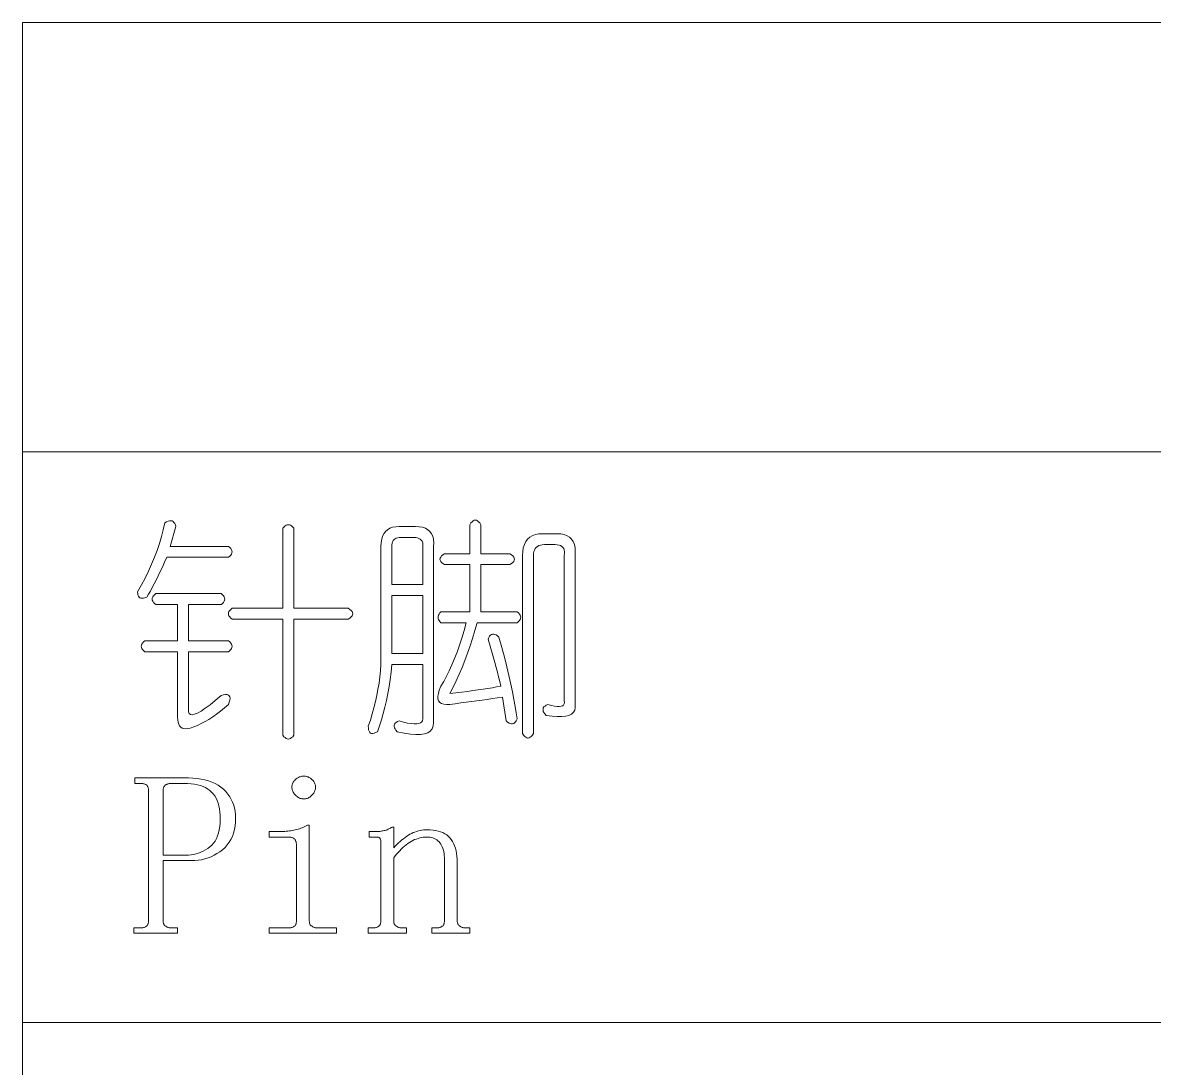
# Model space of a CAD drawing. Extents: x 1 to 297, y 1 to 210.
# Drawn here: x 220.34 to 231.02, y 77.21 to 87.08 of the extents above; entities that cross this region are included whole.
import ezdxf

# ---------------------------------------------------------------- set-up
doc = ezdxf.new("R2010")
doc.units = 0

msp = doc.modelspace()

# ---------------------------------------------------------------- linework, layer by layer
at = {"color": 7, "lineweight": 13}
for p, q in [((220.339, 87.076), (295.393, 87.076)), ((220.339, 87.076), (220.339, 66.86)), ((220.339, 83.026), (295.393, 83.026)), ((220.339, 77.637), (295.393, 77.637))]:
    msp.add_line(p, q, dxfattribs=at)
for points in [[(221.682, 82.354), (221.698, 82.363), (221.713, 82.37), (221.727, 82.373), (221.739, 82.374), (221.75, 82.372), (221.76, 82.367), (221.768, 82.359), (221.775, 82.349), (221.781, 82.336), (221.785, 82.32), (221.733, 82.132), (222.282, 82.132), (222.294, 82.121), (222.304, 82.111), (222.311, 82.101), (222.315, 82.09), (222.316, 82.08), (222.315, 82.07), (222.311, 82.06), (222.304, 82.049), (222.294, 82.039), (222.282, 82.029), (221.699, 82.029), (221.679, 81.982), (221.659, 81.937), (221.639, 81.894), (221.619, 81.853), (221.6, 81.814), (221.582, 81.778), (221.563, 81.743), (221.545, 81.711), (221.528, 81.68), (221.51, 81.652), (221.494, 81.646), (221.48, 81.643), (221.467, 81.642), (221.456, 81.643), (221.446, 81.647), (221.438, 81.654), (221.432, 81.662), (221.428, 81.674), (221.426, 81.687), (221.425, 81.703), (221.461, 81.768), (221.495, 81.833), (221.527, 81.898), (221.556, 81.964), (221.583, 82.029), (221.608, 82.094), (221.63, 82.159), (221.65, 82.224), (221.667, 82.289)], [(222.899, 82.303), (222.899, 81.549), (223.413, 81.549), (223.429, 81.538), (223.441, 81.528), (223.449, 81.518), (223.454, 81.508), (223.456, 81.497), (223.454, 81.487), (223.449, 81.477), (223.441, 81.466), (223.429, 81.456), (223.413, 81.446), (222.899, 81.446), (222.899, 80.349), (222.889, 80.336), (222.878, 80.327), (222.868, 80.32), (222.858, 80.316), (222.848, 80.314), (222.837, 80.316), (222.827, 80.32), (222.817, 80.327), (222.806, 80.336), (222.796, 80.349), (222.796, 81.446), (222.316, 81.446), (222.304, 81.456), (222.294, 81.466), (222.287, 81.477), (222.283, 81.487), (222.282, 81.497), (222.283, 81.508), (222.287, 81.518), (222.294, 81.528), (222.304, 81.538), (222.316, 81.549), (222.796, 81.549), (222.796, 82.303), (222.806, 82.315), (222.817, 82.325), (222.827, 82.332), (222.837, 82.336), (222.848, 82.337), (222.858, 82.336), (222.868, 82.332), (222.878, 82.325), (222.889, 82.315)], [(223.893, 82.32), (224.048, 82.32), (224.083, 82.318), (224.115, 82.313), (224.142, 82.303), (224.165, 82.29), (224.185, 82.273), (224.2, 82.252), (224.211, 82.228), (224.218, 82.2), (224.22, 82.167), (224.219, 82.132), (224.219, 80.469), (224.216, 80.437), (224.205, 80.41), (224.188, 80.389), (224.164, 80.373), (224.133, 80.362), (224.096, 80.356), (224.051, 80.355), (224, 80.359), (223.941, 80.368), (223.876, 80.383), (223.864, 80.396), (223.855, 80.409), (223.849, 80.421), (223.846, 80.432), (223.846, 80.443), (223.849, 80.453), (223.856, 80.462), (223.865, 80.471), (223.878, 80.479), (223.893, 80.486), (223.936, 80.474), (223.973, 80.465), (224.007, 80.459), (224.036, 80.456), (224.06, 80.456), (224.08, 80.459), (224.096, 80.466), (224.107, 80.475), (224.114, 80.487), (224.116, 80.503), (224.116, 81.017), (223.825, 81.017), (223.817, 80.946), (223.808, 80.877), (223.798, 80.809), (223.786, 80.743), (223.773, 80.679), (223.759, 80.616), (223.743, 80.555), (223.726, 80.496), (223.707, 80.439), (223.688, 80.383), (223.671, 80.374), (223.657, 80.369), (223.644, 80.366), (223.633, 80.367), (223.623, 80.37), (223.616, 80.377), (223.61, 80.387), (223.605, 80.4), (223.603, 80.415), (223.602, 80.435), (223.622, 80.493), (223.64, 80.551), (223.656, 80.609), (223.67, 80.668), (223.683, 80.726), (223.694, 80.784), (223.704, 80.842), (223.712, 80.901), (223.718, 80.959), (223.722, 81.017), (223.722, 82.132), (223.724, 82.167), (223.729, 82.2), (223.737, 82.228), (223.749, 82.252), (223.765, 82.273), (223.784, 82.29), (223.806, 82.303), (223.832, 82.313), (223.861, 82.318)], [(224.665, 82.337), (224.665, 82.063), (224.939, 82.063), (224.954, 82.053), (224.966, 82.042), (224.975, 82.032), (224.98, 82.022), (224.982, 82.012), (224.98, 82.001), (224.975, 81.991), (224.966, 81.981), (224.954, 81.97), (224.939, 81.96), (224.665, 81.96), (224.665, 81.514), (225.008, 81.514), (225.02, 81.504), (225.029, 81.494), (225.036, 81.484), (225.04, 81.473), (225.042, 81.463), (225.04, 81.453), (225.036, 81.442), (225.029, 81.432), (225.02, 81.422), (225.008, 81.412), (224.63, 81.412), (224.609, 81.337), (224.587, 81.264), (224.564, 81.193), (224.54, 81.124), (224.515, 81.056), (224.488, 80.99), (224.461, 80.926), (224.433, 80.863), (224.404, 80.802), (224.373, 80.743), (224.43, 80.75), (224.486, 80.757), (224.539, 80.764), (224.59, 80.771), (224.639, 80.777), (224.686, 80.784), (224.731, 80.791), (224.774, 80.798), (224.814, 80.805), (224.853, 80.812), (224.843, 80.856), (224.832, 80.901), (224.821, 80.945), (224.809, 80.99), (224.798, 81.035), (224.785, 81.079), (224.773, 81.124), (224.76, 81.168), (224.747, 81.213), (224.733, 81.257), (224.74, 81.273), (224.748, 81.285), (224.757, 81.295), (224.766, 81.301), (224.776, 81.304), (224.787, 81.305), (224.798, 81.302), (224.81, 81.296), (224.823, 81.287), (224.836, 81.274), (224.863, 81.177), (224.887, 81.085), (224.909, 80.996), (224.929, 80.912), (224.948, 80.833), (224.964, 80.758), (224.978, 80.688), (224.99, 80.622), (225, 80.56), (225.008, 80.503), (225, 80.487), (224.992, 80.475), (224.984, 80.466), (224.975, 80.459), (224.965, 80.456), (224.954, 80.456), (224.943, 80.459), (224.931, 80.465), (224.918, 80.474), (224.905, 80.486), (224.87, 80.709), (224.822, 80.702), (224.774, 80.695), (224.725, 80.688), (224.676, 80.681), (224.626, 80.674), (224.576, 80.668), (224.526, 80.661), (224.475, 80.654), (224.424, 80.647), (224.373, 80.64), (224.342, 80.639), (224.315, 80.642), (224.294, 80.648), (224.277, 80.659), (224.266, 80.674), (224.26, 80.694), (224.259, 80.717), (224.264, 80.744), (224.273, 80.776), (224.288, 80.812), (224.315, 80.858), (224.341, 80.907), (224.367, 80.959), (224.392, 81.015), (224.416, 81.073), (224.44, 81.135), (224.463, 81.199), (224.485, 81.267), (224.507, 81.338), (224.528, 81.412), (224.288, 81.412), (224.278, 81.422), (224.271, 81.432), (224.266, 81.442), (224.263, 81.453), (224.262, 81.463), (224.263, 81.473), (224.266, 81.484), (224.271, 81.494), (224.278, 81.504), (224.288, 81.514), (224.562, 81.514), (224.562, 81.96), (224.322, 81.96), (224.306, 81.97), (224.294, 81.981), (224.286, 81.991), (224.281, 82.001), (224.279, 82.012), (224.281, 82.022), (224.286, 82.032), (224.294, 82.042), (224.306, 82.053), (224.322, 82.063), (224.562, 82.063), (224.562, 82.337), (224.572, 82.353), (224.582, 82.365), (224.593, 82.373), (224.603, 82.379), (224.613, 82.38), (224.624, 82.379), (224.634, 82.373), (224.644, 82.365), (224.654, 82.353)], [(224.03, 82.217), (223.91, 82.217), (223.894, 82.216), (223.88, 82.214), (223.867, 82.21), (223.856, 82.204), (223.846, 82.196), (223.838, 82.187), (223.832, 82.175), (223.828, 82.162), (223.826, 82.148), (223.825, 82.132), (223.825, 81.772), (224.116, 81.772), (224.116, 82.115), (224.118, 82.134), (224.118, 82.152), (224.116, 82.167), (224.111, 82.18), (224.103, 82.192), (224.093, 82.201), (224.081, 82.208), (224.067, 82.213), (224.05, 82.216)], [(225.248, 82.252), (225.385, 82.252), (225.42, 82.25), (225.452, 82.243), (225.479, 82.233), (225.503, 82.219), (225.522, 82.2), (225.537, 82.178), (225.548, 82.151), (225.555, 82.12), (225.557, 82.085), (225.556, 82.046), (225.556, 80.64), (225.556, 80.611), (225.551, 80.587), (225.539, 80.566), (225.52, 80.55), (225.496, 80.537), (225.466, 80.529), (225.429, 80.525), (225.386, 80.525), (225.337, 80.529), (225.282, 80.537), (225.27, 80.551), (225.261, 80.563), (225.255, 80.575), (225.252, 80.587), (225.252, 80.597), (225.255, 80.607), (225.261, 80.617), (225.271, 80.625), (225.283, 80.633), (225.299, 80.64), (225.331, 80.631), (225.36, 80.625), (225.385, 80.622), (225.406, 80.621), (225.423, 80.623), (225.437, 80.628), (225.447, 80.635), (225.453, 80.646), (225.455, 80.659), (225.453, 80.674), (225.453, 82.046), (225.455, 82.065), (225.455, 82.083), (225.453, 82.098), (225.448, 82.112), (225.44, 82.123), (225.431, 82.132), (225.418, 82.14), (225.404, 82.145), (225.387, 82.148), (225.368, 82.149), (225.265, 82.149), (225.245, 82.148), (225.228, 82.145), (225.212, 82.14), (225.199, 82.132), (225.188, 82.123), (225.178, 82.112), (225.171, 82.098), (225.166, 82.083), (225.163, 82.065), (225.162, 82.046), (225.162, 80.366), (225.152, 80.351), (225.141, 80.339), (225.131, 80.33), (225.121, 80.325), (225.11, 80.323), (225.1, 80.325), (225.09, 80.33), (225.08, 80.339), (225.069, 80.351), (225.059, 80.366), (225.059, 82.046), (225.061, 82.085), (225.066, 82.12), (225.076, 82.151), (225.089, 82.178), (225.106, 82.2), (225.127, 82.219), (225.151, 82.233), (225.18, 82.243), (225.212, 82.25)], [(221.596, 81.686), (222.213, 81.686), (222.226, 81.676), (222.235, 81.665), (222.242, 81.655), (222.246, 81.645), (222.248, 81.634), (222.246, 81.624), (222.242, 81.614), (222.235, 81.604), (222.226, 81.593), (222.213, 81.583), (221.905, 81.583), (221.905, 81.24), (222.282, 81.24), (222.294, 81.23), (222.304, 81.22), (222.311, 81.209), (222.315, 81.199), (222.316, 81.189), (222.315, 81.178), (222.311, 81.168), (222.304, 81.158), (222.294, 81.148), (222.282, 81.137), (221.905, 81.137), (221.905, 80.572), (221.911, 80.555), (221.923, 80.545), (221.94, 80.542), (221.962, 80.547), (221.99, 80.559), (222.024, 80.578), (222.063, 80.604), (222.108, 80.637), (222.158, 80.678), (222.213, 80.726), (222.236, 80.731), (222.254, 80.733), (222.27, 80.733), (222.282, 80.729), (222.29, 80.722), (222.296, 80.712), (222.297, 80.698), (222.296, 80.682), (222.29, 80.663), (222.282, 80.64), (222.244, 80.607), (222.207, 80.576), (222.17, 80.548), (222.134, 80.522), (222.098, 80.499), (222.062, 80.478), (222.026, 80.459), (221.991, 80.443), (221.956, 80.429), (221.922, 80.417), (221.899, 80.412), (221.879, 80.41), (221.861, 80.412), (221.845, 80.417), (221.832, 80.426), (221.821, 80.438), (221.813, 80.453), (221.807, 80.472), (221.803, 80.494), (221.802, 80.52), (221.802, 81.137), (221.493, 81.137), (221.481, 81.148), (221.471, 81.158), (221.464, 81.168), (221.46, 81.178), (221.459, 81.189), (221.46, 81.199), (221.464, 81.209), (221.471, 81.22), (221.481, 81.23), (221.493, 81.24), (221.802, 81.24), (221.802, 81.583), (221.596, 81.583), (221.584, 81.593), (221.574, 81.604), (221.567, 81.614), (221.563, 81.624), (221.562, 81.634), (221.563, 81.645), (221.567, 81.655), (221.574, 81.665), (221.584, 81.676)], [(224.116, 81.669), (223.825, 81.669), (223.825, 81.12), (224.116, 81.12)], [(221.665, 79.166), (221.665, 78.6), (221.665, 78.594), (221.666, 78.587), (221.667, 78.581), (221.668, 78.576), (221.67, 78.57), (221.672, 78.565), (221.675, 78.561), (221.678, 78.556), (221.682, 78.552), (221.686, 78.549), (221.691, 78.546), (221.695, 78.543), (221.7, 78.54), (221.705, 78.538), (221.711, 78.536), (221.716, 78.534), (221.722, 78.533), (221.729, 78.532), (221.735, 78.532), (221.742, 78.532), (221.802, 78.532), (221.802, 78.48), (221.39, 78.48), (221.39, 78.532), (221.45, 78.532), (221.459, 78.532), (221.467, 78.532), (221.474, 78.533), (221.481, 78.534), (221.487, 78.536), (221.493, 78.538), (221.498, 78.54), (221.503, 78.543), (221.507, 78.546), (221.51, 78.549), (221.514, 78.552), (221.517, 78.556), (221.519, 78.561), (221.521, 78.565), (221.523, 78.57), (221.525, 78.576), (221.526, 78.581), (221.527, 78.587), (221.527, 78.594), (221.528, 78.6), (221.528, 79.826), (221.527, 79.833), (221.527, 79.839), (221.526, 79.845), (221.525, 79.851), (221.523, 79.856), (221.521, 79.861), (221.519, 79.866), (221.517, 79.87), (221.514, 79.874), (221.51, 79.877), (221.507, 79.881), (221.503, 79.884), (221.498, 79.886), (221.493, 79.888), (221.487, 79.89), (221.481, 79.892), (221.474, 79.893), (221.467, 79.894), (221.459, 79.894), (221.45, 79.895), (221.399, 79.895), (221.399, 79.946), (221.905, 79.946), (221.947, 79.945), (221.986, 79.942), (222.024, 79.936), (222.06, 79.929), (222.094, 79.919), (222.126, 79.907), (222.156, 79.893), (222.184, 79.877), (222.211, 79.859), (222.235, 79.839), (222.257, 79.817), (222.276, 79.794), (222.294, 79.769), (222.309, 79.744), (222.321, 79.718), (222.332, 79.69), (222.34, 79.661), (222.346, 79.632), (222.349, 79.601), (222.35, 79.569), (222.349, 79.53), (222.345, 79.494), (222.339, 79.459), (222.331, 79.426), (222.319, 79.395), (222.306, 79.366), (222.289, 79.339), (222.271, 79.314), (222.25, 79.29), (222.226, 79.269), (222.201, 79.249), (222.174, 79.232), (222.147, 79.216), (222.119, 79.203), (222.09, 79.192), (222.06, 79.182), (222.029, 79.175), (221.997, 79.17), (221.964, 79.167), (221.93, 79.166)], [(222.993, 79.963), (223.002, 79.963), (223.01, 79.962), (223.018, 79.96), (223.026, 79.958), (223.034, 79.956), (223.042, 79.952), (223.049, 79.948), (223.056, 79.944), (223.063, 79.939), (223.07, 79.933), (223.077, 79.927), (223.083, 79.921), (223.088, 79.914), (223.092, 79.907), (223.096, 79.9), (223.099, 79.892), (223.102, 79.885), (223.103, 79.877), (223.104, 79.869), (223.105, 79.86), (223.104, 79.852), (223.103, 79.843), (223.102, 79.835), (223.099, 79.827), (223.096, 79.82), (223.092, 79.812), (223.088, 79.804), (223.083, 79.797), (223.077, 79.79), (223.07, 79.783), (223.063, 79.777), (223.056, 79.771), (223.049, 79.766), (223.042, 79.761), (223.034, 79.757), (223.026, 79.754), (223.018, 79.752), (223.01, 79.75), (223.002, 79.749), (222.993, 79.749), (222.985, 79.749), (222.976, 79.75), (222.968, 79.752), (222.96, 79.754), (222.953, 79.757), (222.945, 79.761), (222.937, 79.766), (222.93, 79.771), (222.923, 79.777), (222.916, 79.783), (222.91, 79.79), (222.904, 79.797), (222.899, 79.804), (222.894, 79.812), (222.89, 79.82), (222.887, 79.827), (222.885, 79.835), (222.883, 79.843), (222.882, 79.852), (222.882, 79.86), (222.882, 79.869), (222.883, 79.877), (222.885, 79.885), (222.887, 79.892), (222.89, 79.9), (222.894, 79.907), (222.899, 79.914), (222.904, 79.921), (222.91, 79.927), (222.916, 79.933), (222.923, 79.939), (222.93, 79.944), (222.937, 79.948), (222.945, 79.952), (222.953, 79.956), (222.96, 79.958), (222.968, 79.96), (222.976, 79.962), (222.985, 79.963)], [(221.879, 79.217), (221.904, 79.218), (221.929, 79.22), (221.953, 79.224), (221.977, 79.23), (222, 79.237), (222.022, 79.245), (222.044, 79.255), (222.065, 79.267), (222.086, 79.28), (222.106, 79.295), (222.125, 79.311), (222.142, 79.33), (222.156, 79.351), (222.169, 79.374), (222.18, 79.4), (222.189, 79.427), (222.196, 79.457), (222.201, 79.489), (222.204, 79.524), (222.205, 79.56), (222.204, 79.594), (222.201, 79.625), (222.197, 79.655), (222.192, 79.683), (222.184, 79.709), (222.175, 79.734), (222.165, 79.756), (222.153, 79.777), (222.139, 79.796), (222.123, 79.813), (222.106, 79.829), (222.087, 79.842), (222.066, 79.855), (222.042, 79.865), (222.017, 79.874), (221.99, 79.881), (221.961, 79.887), (221.93, 79.891), (221.897, 79.894), (221.862, 79.895), (221.742, 79.895), (221.735, 79.894), (221.729, 79.894), (221.722, 79.893), (221.716, 79.892), (221.711, 79.89), (221.705, 79.888), (221.7, 79.886), (221.695, 79.884), (221.691, 79.881), (221.686, 79.877), (221.682, 79.874), (221.678, 79.87), (221.675, 79.866), (221.672, 79.861), (221.67, 79.856), (221.668, 79.851), (221.667, 79.845), (221.666, 79.839), (221.665, 79.833), (221.665, 79.826), (221.665, 79.217)], [(222.925, 79.312), (222.924, 79.318), (222.924, 79.325), (222.923, 79.331), (222.922, 79.337), (222.92, 79.343), (222.919, 79.348), (222.916, 79.353), (222.914, 79.358), (222.911, 79.363), (222.908, 79.367), (222.904, 79.371), (222.9, 79.375), (222.895, 79.378), (222.89, 79.381), (222.884, 79.383), (222.878, 79.385), (222.871, 79.387), (222.864, 79.388), (222.856, 79.389), (222.848, 79.389), (222.668, 79.389), (222.668, 79.44), (222.753, 79.44), (222.769, 79.44), (222.784, 79.441), (222.799, 79.441), (222.814, 79.442), (222.828, 79.443), (222.843, 79.445), (222.857, 79.447), (222.871, 79.448), (222.885, 79.451), (222.899, 79.453), (222.913, 79.456), (222.926, 79.459), (222.939, 79.463), (222.952, 79.467), (222.965, 79.471), (222.978, 79.476), (222.991, 79.482), (223.003, 79.487), (223.015, 79.494), (223.028, 79.5), (223.045, 79.5), (223.045, 78.6), (223.045, 78.594), (223.046, 78.587), (223.047, 78.581), (223.048, 78.576), (223.05, 78.57), (223.052, 78.565), (223.055, 78.561), (223.058, 78.556), (223.062, 78.552), (223.066, 78.549), (223.071, 78.546), (223.075, 78.543), (223.08, 78.54), (223.085, 78.538), (223.091, 78.536), (223.096, 78.534), (223.102, 78.533), (223.109, 78.532), (223.115, 78.532), (223.122, 78.532), (223.302, 78.532), (223.302, 78.48), (222.668, 78.48), (222.668, 78.532), (222.848, 78.532), (222.856, 78.532), (222.864, 78.532), (222.871, 78.533), (222.878, 78.534), (222.884, 78.536), (222.89, 78.538), (222.895, 78.54), (222.9, 78.543), (222.904, 78.546), (222.908, 78.549), (222.911, 78.552), (222.914, 78.556), (222.916, 78.561), (222.919, 78.565), (222.92, 78.57), (222.922, 78.576), (222.923, 78.581), (222.924, 78.587), (222.924, 78.594), (222.925, 78.6)], [(223.602, 78.48), (223.602, 78.532), (223.645, 78.532), (223.653, 78.532), (223.661, 78.532), (223.668, 78.533), (223.675, 78.534), (223.681, 78.536), (223.687, 78.538), (223.692, 78.54), (223.697, 78.543), (223.701, 78.546), (223.705, 78.549), (223.708, 78.552), (223.711, 78.556), (223.713, 78.561), (223.716, 78.565), (223.718, 78.57), (223.719, 78.576), (223.72, 78.581), (223.721, 78.587), (223.722, 78.594), (223.722, 78.6), (223.722, 79.337), (223.722, 79.342), (223.721, 79.347), (223.721, 79.352), (223.72, 79.356), (223.72, 79.36), (223.719, 79.364), (223.718, 79.367), (223.716, 79.37), (223.715, 79.373), (223.713, 79.376), (223.711, 79.378), (223.709, 79.381), (223.707, 79.382), (223.704, 79.384), (223.7, 79.386), (223.697, 79.387), (223.693, 79.388), (223.689, 79.388), (223.684, 79.389), (223.679, 79.389), (223.61, 79.389), (223.61, 79.44), (223.67, 79.44), (223.679, 79.44), (223.687, 79.441), (223.696, 79.441), (223.704, 79.442), (223.712, 79.442), (223.72, 79.443), (223.728, 79.444), (223.736, 79.446), (223.744, 79.447), (223.752, 79.449), (223.759, 79.451), (223.767, 79.453), (223.775, 79.455), (223.782, 79.458), (223.789, 79.462), (223.797, 79.465), (223.804, 79.469), (223.811, 79.473), (223.818, 79.478), (223.825, 79.483), (223.842, 79.483), (223.842, 79.286), (223.857, 79.303), (223.873, 79.319), (223.888, 79.334), (223.904, 79.348), (223.919, 79.361), (223.934, 79.373), (223.95, 79.385), (223.965, 79.396), (223.981, 79.406), (223.996, 79.415), (224.012, 79.423), (224.027, 79.43), (224.043, 79.436), (224.059, 79.442), (224.075, 79.447), (224.092, 79.451), (224.108, 79.453), (224.125, 79.456), (224.142, 79.457), (224.159, 79.457), (224.187, 79.457), (224.214, 79.454), (224.239, 79.45), (224.263, 79.445), (224.285, 79.438), (224.306, 79.43), (224.325, 79.42), (224.343, 79.408), (224.359, 79.395), (224.373, 79.38), (224.386, 79.364), (224.398, 79.346), (224.408, 79.327), (224.417, 79.306), (224.425, 79.284), (224.431, 79.26), (224.436, 79.234), (224.439, 79.207), (224.441, 79.179), (224.442, 79.149), (224.442, 78.6), (224.442, 78.594), (224.443, 78.587), (224.444, 78.581), (224.445, 78.576), (224.447, 78.57), (224.45, 78.565), (224.452, 78.561), (224.456, 78.556), (224.459, 78.552), (224.463, 78.549), (224.468, 78.546), (224.472, 78.543), (224.477, 78.54), (224.482, 78.538), (224.488, 78.536), (224.494, 78.534), (224.5, 78.533), (224.506, 78.532), (224.512, 78.532), (224.519, 78.532), (224.562, 78.532), (224.562, 78.48), (224.202, 78.48), (224.202, 78.532), (224.245, 78.532), (224.253, 78.532), (224.261, 78.532), (224.268, 78.533), (224.275, 78.534), (224.281, 78.536), (224.287, 78.538), (224.292, 78.54), (224.297, 78.543), (224.301, 78.546), (224.305, 78.549), (224.308, 78.552), (224.311, 78.556), (224.313, 78.561), (224.316, 78.565), (224.318, 78.57), (224.319, 78.576), (224.32, 78.581), (224.321, 78.587), (224.322, 78.594), (224.322, 78.6), (224.322, 79.174), (224.321, 79.195), (224.32, 79.214), (224.318, 79.232), (224.315, 79.249), (224.311, 79.266), (224.306, 79.281), (224.301, 79.295), (224.294, 79.309), (224.287, 79.321), (224.279, 79.333), (224.27, 79.344), (224.26, 79.353), (224.249, 79.361), (224.238, 79.369), (224.225, 79.375), (224.212, 79.38), (224.198, 79.384), (224.183, 79.387), (224.167, 79.388), (224.15, 79.389), (224.135, 79.388), (224.119, 79.387), (224.104, 79.384), (224.088, 79.381), (224.072, 79.376), (224.056, 79.37), (224.04, 79.364), (224.024, 79.356), (224.008, 79.347), (223.992, 79.337), (223.976, 79.327), (223.96, 79.315), (223.944, 79.303), (223.929, 79.289), (223.914, 79.275), (223.899, 79.26), (223.884, 79.244), (223.87, 79.228), (223.856, 79.21), (223.842, 79.192), (223.842, 78.6), (223.842, 78.594), (223.843, 78.587), (223.844, 78.581), (223.845, 78.576), (223.847, 78.57), (223.85, 78.565), (223.852, 78.561), (223.856, 78.556), (223.859, 78.552), (223.863, 78.549), (223.868, 78.546), (223.872, 78.543), (223.877, 78.54), (223.882, 78.538), (223.888, 78.536), (223.894, 78.534), (223.9, 78.533), (223.906, 78.532), (223.912, 78.532), (223.919, 78.532), (223.962, 78.532), (223.962, 78.48)]]:
    msp.add_lwpolyline(points, close=True, dxfattribs=at)

doc.saveas('drawing.dxf')
